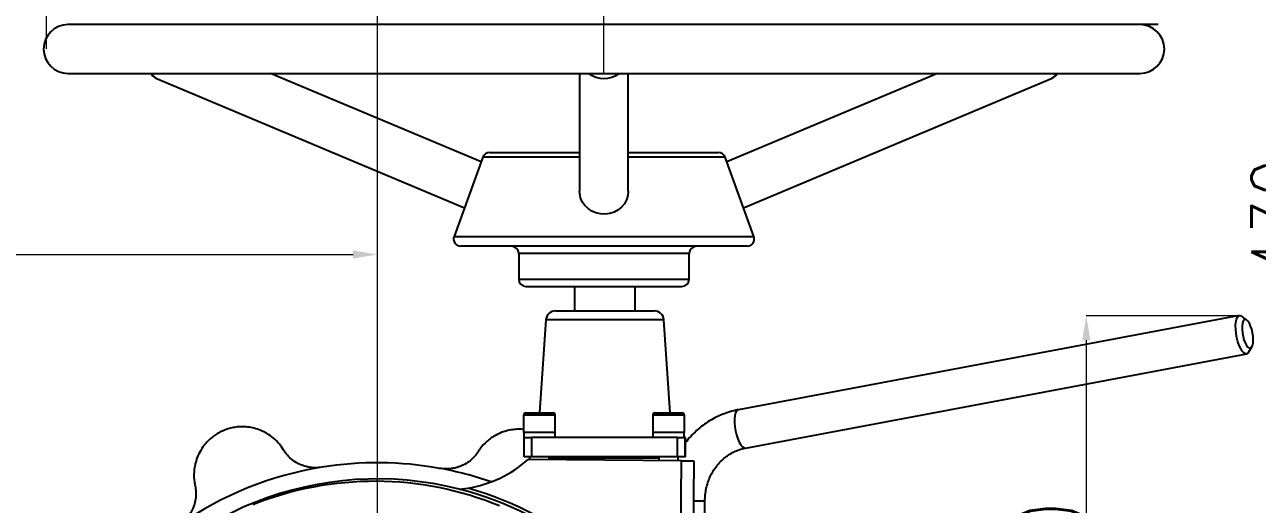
# Model space of a CAD drawing. Header units: millimetres. Extents: x 2055 to 5101, y 917 to 3070.
# Drawn here: x 3318 to 3824, y 1683 to 1880 of the extents above; entities that cross this region are included whole.
import ezdxf

# ---------------------------------------------------------------- set-up
doc = ezdxf.new("R2010")
doc.units = ezdxf.units.MM
doc.layers.add('AM_5', color=3, linetype='Continuous', lineweight=25)
doc.layers.add('标注', color=3, linetype='Continuous', lineweight=13)
doc.styles.add('SLDTEXTSTYLE1', font='txt.shx', dxfattribs={"width": 0.7, "bigfont": 'gbcbig.shx'})
doc.dimstyles.new('SLDDIMSTYLE12$0', dxfattribs={"dimtxt": 12, "dimasz": 10, "dimexe": 0, "dimexo": 0.0625, "dimgap": 0.875, "dimtad": 1, "dimdec": 1, "dimlfac": 1.8, "dimrnd": 1e-09, "dimzin": 12, "dimdsep": 46, "dimtxsty": 'SLDTEXTSTYLE1', "dimcen": 0.09, "dimdle": 8.16, "dimclrd": 3, "dimclre": 3, "dimadec": 0, "dimazin": 3, "dimtfac": 1, "dimtdec": 1, "dimtofl": 0, "dimtmove": 0, "dimatfit": 3, "dimfxl": 0, "dimfrac": 2, "dimtolj": 1, "dimlwd": 5, "dimlwe": 5, "dimarcsym": 0})

# ---------------------------------------------------------------- blocks, each defined once
blk = doc.blocks.new('*D65')
at = {"layer": 'Defpoints', "color": 0, "transparency": 16777216}
for p in [(3794.38, 1980.28), (3794.38, 1930.69), (3327.38, 1870.19)]:
    blk.add_point(p, dxfattribs=at)
at = {"layer": '标注', "color": 3, "linetype": 'Continuous', "lineweight": 5, "transparency": 16777216}
for p, q in [((3794.38, 1980.22), (3794.38, 1930.69)), ((3337.38, 1930.69), (3784.38, 1930.69))]:
    blk.add_line(p, q, dxfattribs=at)
at = {"layer": '标注', "color": 3, "lineweight": 5, "transparency": 16777216}
blk.add_line((3327.38, 1870.25), (3327.38, 1930.69), dxfattribs=at)
at = {"layer": '标注', "color": 3, "transparency": 16777216}
for points in [[(3337.38, 1932.35), (3337.38, 1929.02), (3327.38, 1930.69)], [(3784.38, 1932.35), (3784.38, 1929.02), (3794.38, 1930.69)]]:
    blk.add_solid(points, dxfattribs=at)
at = {"layer": '标注', "color": 0, "transparency": 16777216, "insert": (3531.82, 1942.99), "char_height": 10, "attachment_point": 5, "style": 'SLDTEXTSTYLE1'}
blk.add_mtext('\\A1;{\\H2.28571x;%%C465}', dxfattribs=at)
blk = doc.blocks.new('*D66')
at = {"layer": 'AM_5', "color": 3, "lineweight": 5, "transparency": 16777216}
blk.add_line((2946.14, 1469.75), (2946.14, 1785.82), dxfattribs=at)
at = {"layer": 'AM_5', "color": 3, "linetype": 'Continuous', "lineweight": 5, "transparency": 16777216}
for p, q in [((2956.14, 1785.82), (3453.26, 1785.82)), ((3463.26, 1557.75), (3463.26, 1785.82))]:
    blk.add_line(p, q, dxfattribs=at)
at = {"layer": 'AM_5', "color": 3, "transparency": 16777216}
for points in [[(2956.14, 1787.48), (2956.14, 1784.15), (2946.14, 1785.82)], [(3453.26, 1787.48), (3453.26, 1784.15), (3463.26, 1785.82)]]:
    blk.add_solid(points, dxfattribs=at)
at = {"layer": 'Defpoints', "color": 0, "transparency": 16777216}
for p in [(3463.26, 1785.82), (3463.26, 1557.69), (2946.14, 1469.69)]:
    blk.add_point(p, dxfattribs=at)
at = {"layer": 'AM_5', "color": 0, "transparency": 16777216, "insert": (3208.6, 1800.41), "char_height": 12, "width": 2.3333, "attachment_point": 5, "style": 'SLDTEXTSTYLE1'}
blk.add_mtext('\\A1;{\\H2.28571x;520}', dxfattribs=at)
blk = doc.blocks.new('*D67')
at = {"layer": 'AM_5', "color": 3, "lineweight": 5, "transparency": 16777216}
blk.add_line((3463.26, 1557.75), (3463.26, 1996.8), dxfattribs=at)
at = {"layer": 'AM_5', "color": 3, "linetype": 'Continuous', "lineweight": 5, "transparency": 16777216}
for p, q in [((3473.26, 1996.8), (3863.56, 1996.8)), ((3873.56, 1522.02), (3873.56, 1996.8))]:
    blk.add_line(p, q, dxfattribs=at)
at = {"layer": 'AM_5', "color": 3, "transparency": 16777216}
for points in [[(3473.26, 1998.46), (3473.26, 1995.13), (3463.26, 1996.8)], [(3863.56, 1998.46), (3863.56, 1995.13), (3873.56, 1996.8)]]:
    blk.add_solid(points, dxfattribs=at)
at = {"layer": 'Defpoints', "color": 0, "transparency": 16777216}
for p in [(3873.56, 1996.8), (3463.26, 1557.69), (3873.56, 1521.96)]:
    blk.add_point(p, dxfattribs=at)
at = {"layer": 'AM_5', "color": 0, "transparency": 16777216, "insert": (3668.41, 2011.39), "char_height": 12, "attachment_point": 5, "style": 'SLDTEXTSTYLE1'}
blk.add_mtext('\\A1;{\\H2.28571x;410}', dxfattribs=at)
blk = doc.blocks.new('*D71')
at = {"layer": 'AM_5', "color": 3, "lineweight": 5, "transparency": 16777216}
blk.add_line((3777.44, 1989.19), (3850.23, 1989.19), dxfattribs=at)
at = {"layer": 'AM_5', "color": 3, "linetype": 'Continuous', "lineweight": 5, "transparency": 16777216}
for p, q in [((3850.23, 1979.19), (3850.23, 1567.69)), ((3463.32, 1557.69), (3850.23, 1557.69))]:
    blk.add_line(p, q, dxfattribs=at)
at = {"layer": 'AM_5', "color": 3, "transparency": 16777216}
for points in [[(3848.56, 1979.19), (3851.89, 1979.19), (3850.23, 1989.19)], [(3848.56, 1567.69), (3851.89, 1567.69), (3850.23, 1557.69)]]:
    blk.add_solid(points, dxfattribs=at)
at = {"layer": 'Defpoints', "color": 0, "transparency": 16777216}
for p in [(3777.38, 1989.19), (3463.26, 1557.69), (3850.23, 1557.69)]:
    blk.add_point(p, dxfattribs=at)
at = {"layer": 'AM_5', "color": 0, "transparency": 16777216, "insert": (3835.64, 1800.84), "char_height": 12, "attachment_point": 5, "rotation": 90, "style": 'SLDTEXTSTYLE1'}
blk.add_mtext('\\A1;{\\H2.28571x;430}', dxfattribs=at)
blk = doc.blocks.new('*D72')
at = {"layer": 'AM_5', "color": 3, "lineweight": 5, "transparency": 16777216}
blk.add_line((3816.52, 1760.64), (3754.17, 1760.64), dxfattribs=at)
at = {"layer": 'AM_5', "color": 3, "linetype": 'Continuous', "lineweight": 5, "transparency": 16777216}
for p, q in [((3754.17, 1750.64), (3754.17, 1567.69)), ((3463.32, 1557.69), (3754.17, 1557.69))]:
    blk.add_line(p, q, dxfattribs=at)
at = {"layer": 'AM_5', "color": 3, "transparency": 16777216}
for points in [[(3752.5, 1750.64), (3755.84, 1750.64), (3754.17, 1760.64)], [(3752.5, 1567.69), (3755.84, 1567.69), (3754.17, 1557.69)]]:
    blk.add_solid(points, dxfattribs=at)
at = {"layer": 'Defpoints', "color": 0, "transparency": 16777216}
for p in [(3816.59, 1760.64), (3463.26, 1557.69), (3754.17, 1557.69)]:
    blk.add_point(p, dxfattribs=at)
at = {"layer": 'AM_5', "color": 0, "transparency": 16777216, "insert": (3739.58, 1659.16), "char_height": 12, "attachment_point": 5, "rotation": 90, "style": 'SLDTEXTSTYLE1'}
blk.add_mtext('\\A1;{\\H2.28571x;200}', dxfattribs=at)
blk = doc.blocks.new('*D80')
at = {"layer": 'AM_5', "color": 3, "lineweight": 5, "transparency": 16777216}
blk.add_line((3463.23, 1557.61), (3463.23, 1903.58), dxfattribs=at)
at = {"layer": 'AM_5', "color": 3, "linetype": 'Continuous', "lineweight": 5, "transparency": 16777216}
for p, q in [((3473.23, 1903.58), (3546.21, 1903.58)), ((3556.21, 1860.25), (3556.21, 1903.58))]:
    blk.add_line(p, q, dxfattribs=at)
at = {"layer": 'AM_5', "color": 3, "transparency": 16777216}
for points in [[(3473.23, 1905.25), (3473.23, 1901.92), (3463.23, 1903.58)], [(3546.21, 1905.25), (3546.21, 1901.92), (3556.21, 1903.58)]]:
    blk.add_solid(points, dxfattribs=at)
at = {"layer": 'Defpoints', "color": 0, "transparency": 16777216}
for p in [(3556.21, 1903.58), (3556.21, 1860.19), (3463.23, 1557.55)]:
    blk.add_point(p, dxfattribs=at)
at = {"layer": 'AM_5', "color": 0, "transparency": 16777216, "insert": (3509.72, 1910.46), "char_height": 12, "attachment_point": 5, "style": 'SLDTEXTSTYLE1'}
blk.add_mtext('\\A1;93', dxfattribs=at)

msp = doc.modelspace()

# ---------------------------------------------------------------- linework, layer by layer
at = {"color": 7, "linetype": 'Continuous', "lineweight": 25}
for p, q in [((3776.084, 1880.192), (3336.212, 1880.192)), ((3783.712, 1880.192), (3776.212, 1880.192)), ((3336.212, 1860.192), (3776.212, 1860.192)), ((3372.23, 1858.285), (3498.961, 1805.023)), ((3505.81, 1823.839), (3419.312, 1860.192)), ((3546.212, 1860.192), (3546.212, 1811.755)), ((3566.212, 1811.755), (3566.212, 1860.192)), ((3693.112, 1860.192), (3606.614, 1823.839)), ((3613.463, 1805.023), (3740.194, 1858.285)), ((3509.313, 1827.692), (3546.212, 1827.692)), ((3566.212, 1827.692), (3603.111, 1827.692)), ((3506.493, 1825.718), (3494.677, 1793.253)), ((3546.212, 1825.718), (3506.493, 1825.718)), ((3605.93, 1825.718), (3566.212, 1825.718)), ((3617.747, 1793.253), (3605.93, 1825.718)), ((3494.677, 1793.253), (3617.747, 1793.253)), ((3614.927, 1789.227), (3497.496, 1789.227)), ((3521.212, 1786.227), (3521.212, 1775.692)), ((3591.212, 1786.227), (3521.212, 1786.227)), ((3591.212, 1775.692), (3591.212, 1786.227)), ((3521.212, 1775.692), (3591.212, 1775.692)), ((3524.212, 1772.692), (3588.212, 1772.692)), ((3544.087, 1772.692), (3544.087, 1762.692)), ((3569.087, 1762.692), (3569.087, 1772.692)), ((3536.327, 1762.692), (3576.847, 1762.692)), ((3817.054, 1760.788), (3611.408, 1722.095)), ((3532.335, 1758.961), (3529.766, 1720.792)), ((3580.838, 1758.961), (3532.336, 1758.961)), ((3583.407, 1720.792), (3580.838, 1758.961)), ((3820.088, 1758.9), (3818.145, 1760.429)), ((3820.899, 1745.796), (3822.153, 1747.925)), ((3614.367, 1706.371), (3820.012, 1745.064)), ((3524.212, 1720.792), (3535.212, 1720.792)), ((3577.212, 1720.792), (3582.712, 1720.792)), ((3582.712, 1720.792), (3588.212, 1720.792)), ((3523.212, 1719.792), (3523.212, 1712.792)), ((3536.212, 1719.792), (3523.212, 1719.792)), ((3536.212, 1712.792), (3536.212, 1719.792)), ((3576.212, 1719.792), (3576.212, 1712.792)), ((3582.712, 1719.792), (3576.212, 1719.792)), ((3589.212, 1719.792), (3582.712, 1719.792)), ((3589.212, 1712.792), (3589.212, 1719.792)), ((3536.212, 1712.792), (3523.212, 1712.792)), ((3523.272, 1712.792), (3523.272, 1710.692)), ((3523.443, 1710.692), (3523.272, 1710.692)), ((3523.443, 1702.692), (3523.443, 1710.692)), ((3523.443, 1710.692), (3526.429, 1710.692)), ((3526.429, 1710.692), (3526.429, 1702.692)), ((3586.428, 1710.692), (3526.429, 1710.692)), ((3582.712, 1712.792), (3576.212, 1712.792)), ((3576.272, 1712.792), (3576.272, 1710.692)), ((3589.212, 1712.792), (3582.712, 1712.792)), ((3586.428, 1702.692), (3586.428, 1710.692)), ((3586.428, 1710.692), (3589.443, 1710.692)), ((3589.152, 1710.692), (3589.152, 1712.792)), ((3589.443, 1710.692), (3589.443, 1702.692)), ((3589.73, 1710.692), (3589.443, 1710.692)), ((3589.73, 1702.692), (3589.73, 1710.692)), ((3526.429, 1702.692), (3523.443, 1702.692)), ((3588.089, 1701.116), (3525.091, 1701.699)), ((3525.712, 1702.692), (3525.712, 1701.693)), ((3586.428, 1702.692), (3526.429, 1702.692)), ((3533.712, 1701.619), (3533.712, 1702.692)), ((3533.712, 1702.352), (3578.712, 1702.352)), ((3578.712, 1702.692), (3578.712, 1701.202)), ((3589.443, 1702.692), (3586.428, 1702.692)), ((3586.712, 1701.128), (3586.712, 1702.692)), ((3587.306, 1616.554), (3588.089, 1701.116)), ((3588.089, 1701.116), (3593.089, 1701.069)), ((3589.73, 1702.692), (3589.443, 1702.692)), ((3593.089, 1701.069), (3592.171, 1601.917)), ((3496.823, 1689.468), (3500.316, 1689.903)), ((3592.937, 1684.688), (3597.656, 1684.688)), ((3597.656, 1671.026), (3597.656, 1684.688))]:
    msp.add_line(p, q, dxfattribs=at)
at = {"color": 7, "linetype": 'Continuous', "lineweight": 25, "flags": 128}
for points in [[(3566.212, 1811.755), (3566.031, 1809.976), (3565.496, 1808.262), (3564.624, 1806.674), (3563.449, 1805.27), (3562.012, 1804.1), (3560.366, 1803.207), (3558.57, 1802.623), (3556.688, 1802.368), (3554.789, 1802.453), (3552.941, 1802.875), (3551.212, 1803.617), (3549.663, 1804.653), (3548.351, 1805.946), (3547.324, 1807.449), (3546.617, 1809.107), (3546.257, 1810.861), (3546.212, 1811.755)], [(3820.899, 1745.796), (3820.658, 1745.46), (3820.129, 1745.094), (3819.525, 1745.094), (3818.875, 1745.46), (3818.209, 1746.175), (3817.558, 1747.206), (3816.953, 1748.505), (3816.421, 1750.01), (3815.989, 1751.652), (3815.675, 1753.353), (3815.495, 1755.034), (3815.457, 1756.616), (3815.562, 1758.027), (3815.807, 1759.198), (3816.179, 1760.076), (3816.662, 1760.62), (3817.231, 1760.805), (3817.231, 1760.805)], [(3817.231, 1760.805), (3817.862, 1760.62), (3818.145, 1760.429)], [(3819.402, 1759.182), (3818.912, 1758.997), (3818.515, 1758.451), (3818.234, 1757.581), (3818.088, 1756.44), (3818.086, 1755.099), (3818.228, 1753.644), (3818.505, 1752.166), (3818.9, 1750.758), (3819.388, 1749.507), (3819.938, 1748.493), (3820.516, 1747.779), (3821.085, 1747.411), (3821.61, 1747.411), (3822.058, 1747.779), (3822.4, 1748.493), (3822.615, 1749.507), (3822.689, 1750.758), (3822.619, 1752.166), (3822.407, 1753.644), (3822.069, 1755.099), (3821.624, 1756.44), (3821.1, 1757.581), (3820.532, 1758.451), (3819.954, 1758.997), (3819.402, 1759.182)], [(3611.408, 1722.095), (3611.151, 1722.007), (3610.645, 1721.552), (3610.243, 1720.754), (3609.965, 1719.651), (3609.824, 1718.294), (3609.826, 1716.748), (3609.971, 1715.084), (3610.253, 1713.381), (3610.658, 1711.717), (3611.167, 1710.171), (3611.756, 1708.815), (3612.398, 1707.712), (3613.064, 1706.914), (3613.721, 1706.458), (3614.339, 1706.366), (3614.367, 1706.371)]]:
    msp.add_lwpolyline(points, dxfattribs=at)
at = {"color": 7, "linetype": 'Continuous', "lineweight": 25}
for centre, radius, start, end in [((3336.212, 1870.192), 10, 90, 270), ((3776.212, 1870.192), 10, 270, 90), ((3373.563, 1860.984), 3.011, 195.2565, 243.70265), ((3556.212, 1868.58), 10.479, 233.1738, 306.8262), ((3738.882, 1860.966), 2.985, 296.07236, 344.96848), ((3509.313, 1824.692), 3, 90, 160), ((3603.111, 1824.692), 3, 20, 90), ((3497.496, 1792.227), 3, 160, 270), ((3614.927, 1792.227), 3, 270, 20), ((3518.212, 1786.227), 3, 0, 90), ((3594.212, 1786.227), 3, 90, 180), ((3524.212, 1775.692), 3, 180, 270), ((3588.212, 1775.692), 3, 270, 0), ((3536.326, 1758.692), 4, 90, 176.14936), ((3576.847, 1758.692), 4, 3.85064, 90), ((3524.212, 1719.792), 1, 90, 180), ((3535.212, 1719.792), 1, 0, 90), ((3577.212, 1719.792), 1, 90, 180), ((3588.212, 1719.792), 1, 0, 90), ((3463.256, 1557.692), 142.619, 79.72319, 99.21632), ((3492.532, 1738.167), 48.888, 279.16138, 311.7585), ((3463.256, 1557.692), 142.619, 99.21632, 124.72319), ((3463.256, 1557.692), 142.619, 70.91028, 79.72319), ((3463.256, 1557.692), 135.984, 75.70908, 147.39827), ((3462.087, 1557.692), 135, 67.67066, 111.75176), ((3463.256, 1557.692), 137.307, 25.38422, 74.34127), ((3463.256, 1557.692), 135.984, 25.38422, 75.70908)]:
    msp.add_arc(centre, radius, start, end, dxfattribs=at)
for centre, start_param, end_param in [((3529.712, 1710.692), 4.712389, 4.9017857), ((3529.712, 1712.792), 4.6181162, 4.712389)]:
    msp.add_ellipse(centre, major_axis=(0, 11.154), ratio=0.5773503, start_param=start_param, end_param=end_param, dxfattribs=at)
for points, knots in [([(3370.237, 1860.192), (3370.279, 1860.098), (3370.469, 1859.668), (3371.017, 1859.064), (3371.687, 1858.497), (3372.162, 1858.343), (3372.305, 1858.297)], [0, 0, 0, 0, 0.1062372, 0.4839871, 0.8449965, 1, 1, 1, 1]), ([(3740.242, 1858.348), (3740.45, 1858.437), (3740.989, 1858.667), (3741.674, 1859.313), (3742.033, 1859.905), (3742.208, 1860.192)], [0, 0, 0, 0, 0.2453088, 0.6335005, 1, 1, 1, 1]), ([(3611.408, 1722.095), (3610.762, 1721.962), (3609.04, 1721.607), (3606.295, 1720.773), (3603.221, 1719.529), (3600.269, 1717.991), (3597.462, 1716.178), (3594.819, 1714.106), (3592.385, 1711.773), (3590.684, 1709.925), (3589.876, 1708.802), (3589.73, 1708.598)], [0, 0, 0, 0, 0.07644841, 0.20395917, 0.3315336, 0.45922047, 0.58705266, 0.71505474, 0.84324251, 0.97162313, 1, 1, 1, 1]), ([(3424.739, 1705.531), (3424.162, 1706.394), (3423.008, 1708.121), (3420.676, 1710.441), (3418.112, 1712.277), (3415.415, 1713.632), (3412.845, 1714.504), (3410.136, 1715.021), (3407.586, 1715.159), (3405.148, 1714.975), (3402.902, 1714.553), (3400.665, 1713.844), (3398.58, 1712.907), (3396.716, 1711.792), (3394.886, 1710.428), (3393.141, 1708.76), (3391.337, 1706.53), (3389.813, 1703.921), (3388.482, 1700.459), (3387.808, 1696.548), (3387.94, 1693.207), (3388.305, 1691.382), (3388.406, 1690.874)], [0, 0, 0, 0, 0.0704817, 0.1411253, 0.2114397, 0.262002, 0.312511, 0.3555757, 0.3985696, 0.430653, 0.4627062, 0.4949602, 0.5272108, 0.5564321, 0.5856728, 0.6253972, 0.6651816, 0.7232176, 0.7813627, 0.8729283, 0.9646568, 1, 1, 1, 1]), ([(3523.212, 1713.96), (3523.196, 1713.962), (3522.269, 1714.099), (3520.503, 1714.07), (3517.644, 1713.8), (3514.724, 1713.021), (3511.334, 1711.517), (3508.092, 1709.227), (3505.823, 1706.772), (3504.791, 1705.224), (3504.503, 1704.793)], [0, 0, 0, 0, 0.0017117, 0.0974244, 0.1932818, 0.3331147, 0.4732108, 0.6938308, 0.9148434, 1, 1, 1, 1]), ([(3440.414, 1698.47), (3439.397, 1698.363), (3437.754, 1698.191), (3435.632, 1698.404), (3433.732, 1698.781), (3431.787, 1699.444), (3429.477, 1700.614), (3427.244, 1702.303), (3425.664, 1704.088), (3424.945, 1705.21), (3424.739, 1705.531)], [0, 0, 0, 0, 0.1281278, 0.2070687, 0.2861351, 0.404738, 0.5235866, 0.7217864, 0.9203618, 1, 1, 1, 1]), ([(3597.656, 1684.688), (3597.662, 1685.093), (3597.681, 1686.366), (3597.914, 1688.498), (3598.463, 1691.036), (3599.285, 1693.484), (3600.363, 1695.806), (3601.683, 1697.971), (3603.226, 1699.95), (3604.969, 1701.717), (3606.892, 1703.248), (3608.967, 1704.523), (3611.169, 1705.52), (3612.99, 1706.09), (3614.068, 1706.31), (3614.367, 1706.371)], [0, 0, 0, 0, 0.0388685, 0.122312, 0.205783, 0.2892937, 0.372903, 0.4566768, 0.540689, 0.6250196, 0.7097504, 0.7949563, 0.8806914, 0.9669723, 1, 1, 1, 1]), ([(3504.503, 1704.793), (3504.052, 1704.146), (3503.15, 1702.851), (3501.314, 1701.121), (3498.979, 1699.553), (3496.492, 1698.491), (3494.042, 1697.942), (3491.661, 1697.675), (3489.814, 1697.892), (3488.7, 1698.023)], [0, 0, 0, 0, 0.1638594, 0.3281213, 0.4914407, 0.6743603, 0.7670388, 0.8595026, 1, 1, 1, 1]), ([(3388.406, 1690.874), (3388.545, 1690.098), (3388.822, 1688.544), (3388.748, 1686.023), (3388.205, 1683.263), (3387.197, 1680.754), (3385.853, 1678.632), (3384.358, 1676.76), (3382.899, 1675.608), (3382.019, 1674.912)], [0, 0, 0, 0, 0.1638594, 0.3281213, 0.4914407, 0.6743603, 0.7670388, 0.8595026, 1, 1, 1, 1])]:
    msp.add_open_spline(points, degree=3, knots=knots, dxfattribs=at)

# ---------------------------------------------------------------- dimensions: what is measured, and where the dimension line sits
at = {"layer": 'AM_5'}
for base, p1, p2, text, picture, middle in [((3873.559, 1996.798), (3463.256, 1557.692), (3873.559, 1521.96), '{\\H2.28571x;410}', '*D67', (3668.408, 1996.798)), ((3463.256, 1785.816), (2946.139, 1469.692), (3463.256, 1557.692), '{\\H2.28571x;520}', '*D66', (3208.602, 1785.816))]:
    dim = msp.add_linear_dim(base=base, p1=p1, p2=p2, text=text, dimstyle='SLDDIMSTYLE12$0', override={"dimlfac": 1}, dxfattribs=at)
    dim.commit()
    dim.dimension.update_dxf_attribs({"geometry": picture, "text_midpoint": middle, "dimtype": 160})
for base, p1, text, picture, middle in [((3850.225, 1557.692), (3777.381, 1989.192), '{\\H2.28571x;430}', '*D71', (3850.225, 1800.836)), ((3754.169, 1557.692), (3816.587, 1760.635), '{\\H2.28571x;200}', '*D72', (3754.169, 1659.164))]:
    dim = msp.add_linear_dim(base=base, p1=p1, p2=(3463.256, 1557.692), angle=90, text=text, dimstyle='SLDDIMSTYLE12$0', override={"dimlfac": 1}, dxfattribs=at)
    dim.commit()
    dim.dimension.update_dxf_attribs({"geometry": picture, "text_midpoint": middle, "dimtype": 160})
dim = msp.add_linear_dim(base=(3556.212, 1903.582), p1=(3463.227, 1557.55), p2=(3556.212, 1860.192), dimstyle='SLDDIMSTYLE12$0', override={"dimlfac": 1, "dimpost": ''}, dxfattribs=at)
dim.commit()
dim.dimension.update_dxf_attribs({"geometry": '*D80', "text_midpoint": (3509.719, 1910.457)})
at = {"layer": '标注'}
dim = msp.add_linear_dim(base=(3794.381, 1930.686), p1=(3327.381, 1870.192), p2=(3794.381, 1980.281), text='{\\H2.28571x;%%C465}', dimstyle='SLDDIMSTYLE12$0', override={"dimtxt": 10, "dimtdec": 3, "dimtzin": 0}, dxfattribs=at)
dim.commit()
dim.dimension.update_dxf_attribs({"geometry": '*D65', "text_midpoint": (3531.815, 1930.686), "dimtype": 160})

doc.saveas('drawing.dxf')
